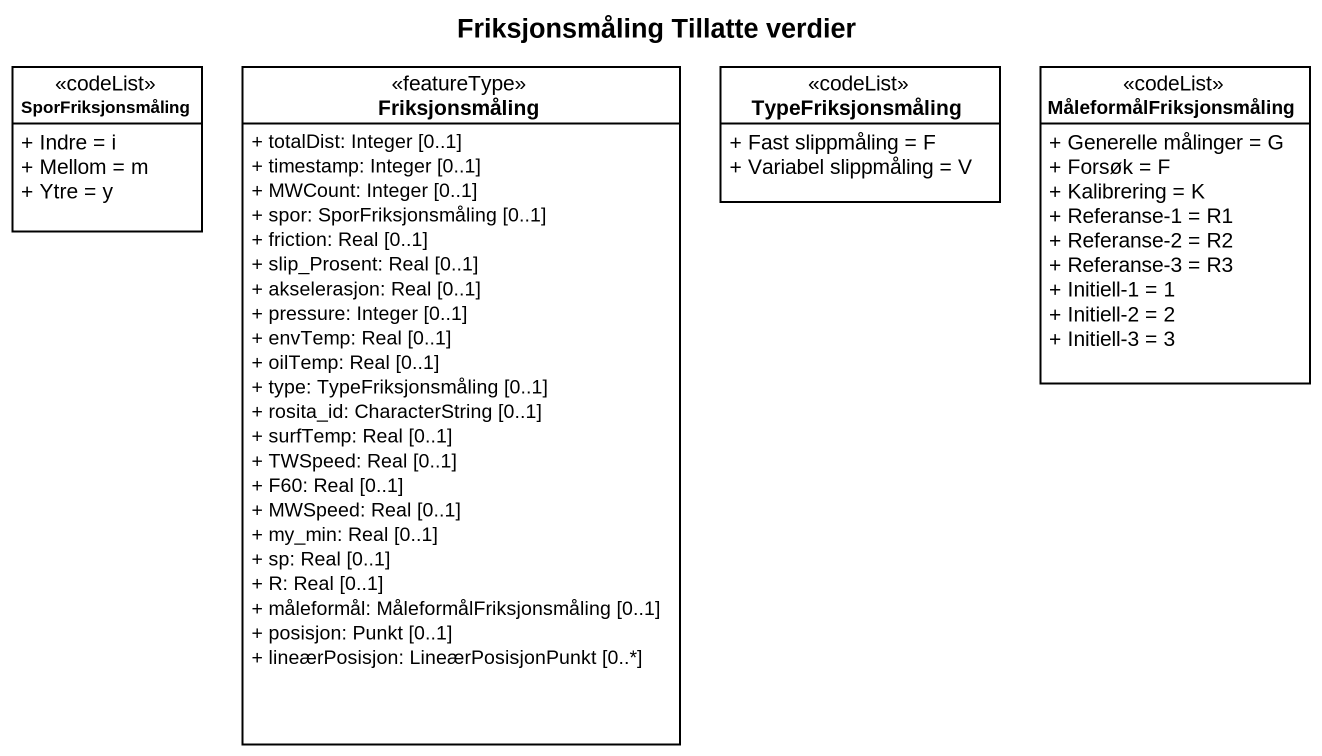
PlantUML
@startuml
title Friksjonsmåling Tillatte verdier
hide circle
hide empty members
skinparam classAttributeIconSize 0
class SporFriksjonsmåling <<codeList>> {
  + Indre = i
  + Mellom = m
  + Ytre = y
}
class Friksjonsmåling <<featureType>> {
  + totalDist: Integer [0..1]
  + timestamp: Integer [0..1]
  + MWCount: Integer [0..1]
  + spor: SporFriksjonsmåling [0..1]
  + friction: Real [0..1]
  + slip_Prosent: Real [0..1]
  + akselerasjon: Real [0..1]
  + pressure: Integer [0..1]
  + envTemp: Real [0..1]
  + oilTemp: Real [0..1]
  + type: TypeFriksjonsmåling [0..1]
  + rosita_id: CharacterString [0..1]
  + surfTemp: Real [0..1]
  + TWSpeed: Real [0..1]
  + F60: Real [0..1]
  + MWSpeed: Real [0..1]
  + my_min: Real [0..1]
  + sp: Real [0..1]
  + R: Real [0..1]
  + måleformål: MåleformålFriksjonsmåling [0..1]
  + posisjon: Punkt [0..1]
  + lineærPosisjon: LineærPosisjonPunkt [0..*]
}
class TypeFriksjonsmåling <<codeList>> {
  + Fast slippmåling = F
  + Variabel slippmåling = V
}
class MåleformålFriksjonsmåling <<codeList>> {
  + Generelle målinger = G
  + Forsøk = F
  + Kalibrering = K
  + Referanse-1 = R1
  + Referanse-2 = R2
  + Referanse-3 = R3
  + Initiell-1 = 1
  + Initiell-2 = 2
  + Initiell-3 = 3
}
@enduml
